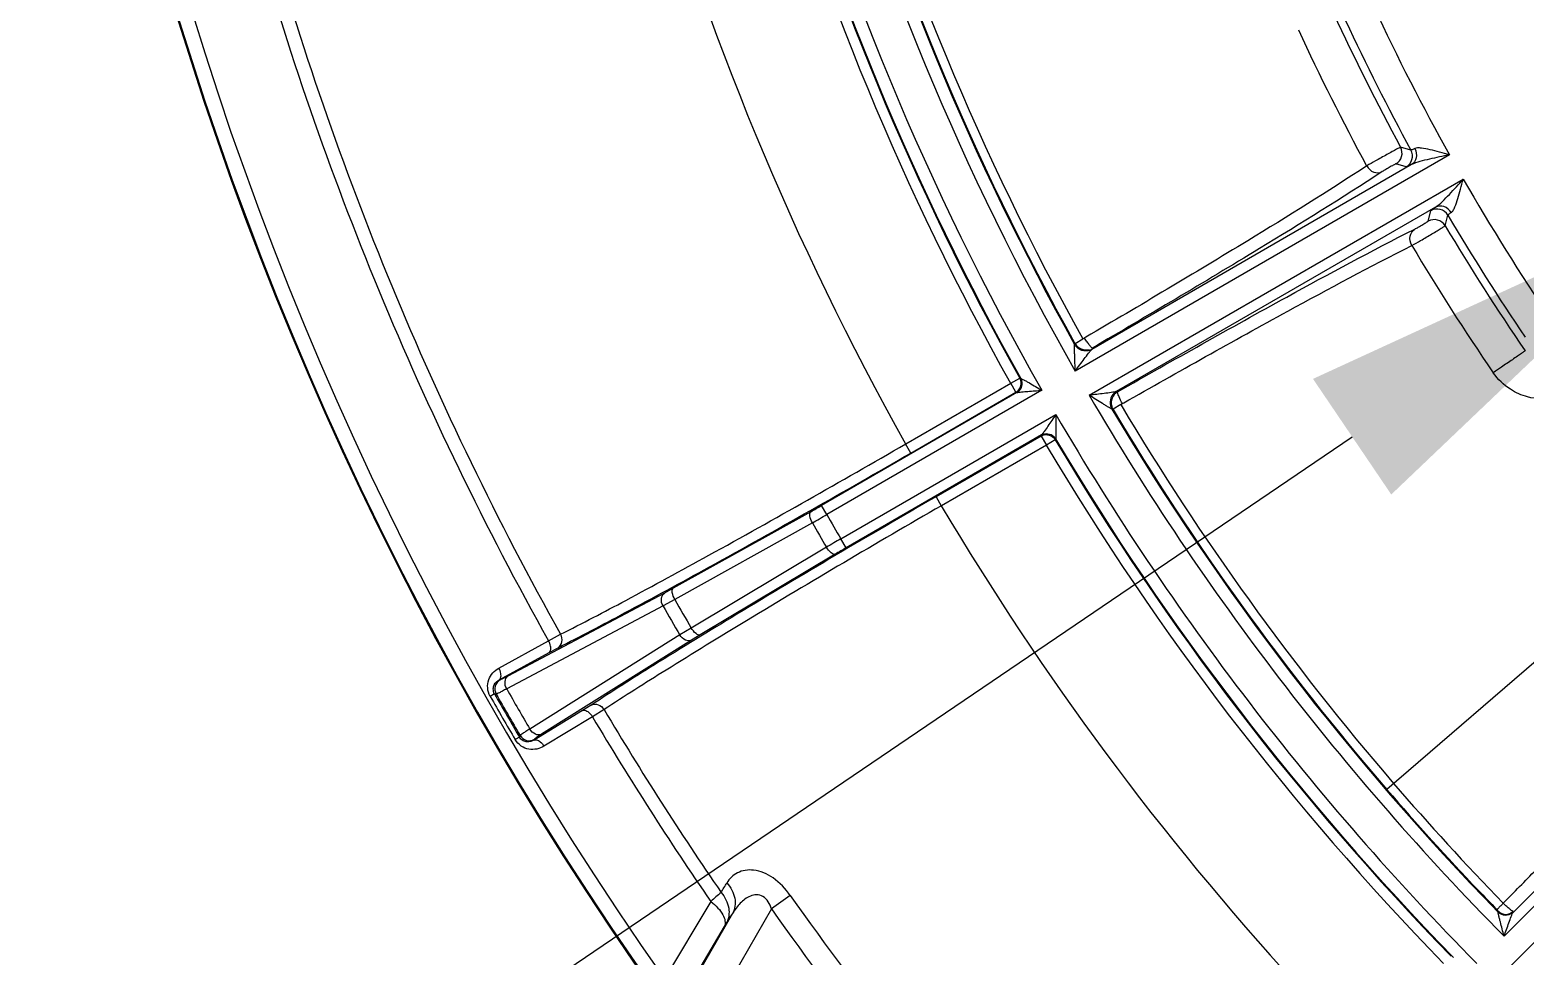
# Model space of a CAD drawing. Header units: millimetres. Extents: x -6 to 705, y -10 to 538.
# Drawn here: x 474.43 to 488.72, y 402.16 to 411 of the extents above; entities that cross this region are included whole.
import ezdxf

# ---------------------------------------------------------------- set-up
doc = ezdxf.new("R2010")
doc.units = ezdxf.units.MM
doc.layers.add('\\M+5D7DC\\M+5C4DA\\M+5BFF2\\M+5CFDF', color=7, linetype='Continuous', lineweight=50)

msp = doc.modelspace()

# ---------------------------------------------------------------- linework, layer by layer
at = {"color": 0, "linetype": 'Continuous', "lineweight": -3}
for p, q in [((487.996, 409.807), (484.42, 407.742)), ((487.628, 409.852), (487.528, 409.88)), ((487.633, 409.713), (484.579, 407.949)), ((487.582, 409.691), (487.483, 409.719)), ((484.554, 407.511), (488.127, 409.574)), ((487.862, 409.306), (484.812, 407.545)), ((487.792, 409.173), (487.818, 409.273)), ((487.955, 409.13), (487.981, 409.23)), ((484.415, 407.996), (484.418, 408.007)), ((484.418, 408.006), (484.494, 408.049)), ((484.521, 408.065), (484.494, 408.048)), ((483.803, 407.625), (483.89, 407.674)), ((483.89, 407.674), (483.899, 407.672)), ((483.863, 407.536), (481.996, 406.458)), ((484.101, 407.558), (482.046, 406.372)), ((482.8, 407.046), (483.803, 407.625)), ((482.849, 406.959), (483.853, 407.539)), ((483.853, 407.539), (483.803, 407.625)), ((484.782, 407.377), (484.77, 407.38)), ((484.783, 407.378), (484.781, 407.377)), ((484.856, 407.422), (484.783, 407.378)), ((484.856, 407.422), (484.883, 407.438)), ((482.18, 406.141), (484.235, 407.327)), ((484.096, 407.132), (482.23, 406.054)), ((484.094, 407.121), (483.09, 406.542)), ((484.094, 407.121), (484.144, 407.035)), ((484.229, 407.086), (484.144, 407.035)), ((484.232, 407.095), (484.229, 407.086)), ((482.849, 406.959), (482.799, 407.046)), ((484.144, 407.035), (483.141, 406.456)), ((483.09, 406.542), (483.14, 406.456)), ((481.892, 406.399), (480.578, 405.667)), ((482.046, 406.372), (481.996, 406.458)), ((481.908, 406.293), (480.594, 405.561)), ((482.23, 406.054), (482.18, 406.141)), ((487.397, 403.748), (490.107, 406.083)), ((482.042, 406.06), (480.751, 405.288)), ((482.127, 405.993), (480.835, 405.222)), ((480.578, 405.667), (480.494, 405.621)), ((480.494, 405.621), (478.999, 404.829)), ((480.594, 405.561), (480.481, 405.499)), ((480.481, 405.499), (478.987, 404.707)), ((488.519, 402.346), (491.556, 405.384)), ((488.604, 402.573), (491.485, 405.454)), ((479.387, 405.167), (479.502, 405.228)), ((480.751, 405.288), (480.641, 405.222)), ((486.849, 400.33), (491.883, 405.364)), ((478.912, 404.906), (479.387, 405.167)), ((480.641, 405.222), (479.208, 404.323)), ((480.753, 405.171), (479.32, 404.273)), ((479.391, 405.054), (479.477, 405.1)), ((480.835, 405.222), (480.753, 405.171)), ((478.916, 404.793), (479.391, 405.054)), ((478.87, 404.658), (478.83, 404.635)), ((478.887, 404.657), (478.87, 404.658)), ((478.924, 404.793), (478.916, 404.793)), ((479.794, 404.551), (479.711, 404.5)), ((479.711, 404.5), (479.248, 404.218)), ((479.807, 404.44), (479.343, 404.159)), ((479.917, 404.509), (479.807, 404.44)), ((479.108, 404.247), (479.067, 404.223)), ((479.115, 404.262), (479.108, 404.247)), ((479.251, 404.226), (479.248, 404.218)), ((480.937, 402.676), (480.495, 401.938)), ((481.696, 402.734), (481.516, 402.606)), ((481.145, 402.563), (479.841, 400.299)), ((481.516, 402.606), (480.101, 400.149)), ((488.463, 402.584), (488.45, 402.6)), ((488.462, 402.575), (488.463, 402.584)), ((481.066, 402.437), (480.625, 401.696)), ((481.085, 402.467), (481.066, 402.437))]:
    msp.add_line(p, q, dxfattribs=at)
for centre, radius, start, end in [((506.93, 420.584), 32.5, 170.2196, 215.3824), ((506.93, 420.584), 32.491, 170.2005, 215.4015), ((506.93, 420.584), 32.35, 170.369, 215.1984), ((506.93, 420.584), 25.916, 195.2952, 209.705), ((506.93, 420.584), 26.284, 195.2909, 209.7091), ((506.93, 420.584), 25.796, 195.7899, 209.2101), ((506.93, 420.584), 25.788, 195.8086, 209.1914), ((506.93, 420.584), 25.701, 195.8064, 209.1935), ((506.93, 420.584), 26.511, 195.7367, 209.2633), ((506.93, 420.584), 26.411, 195.7367, 209.2633), ((506.93, 420.584), 26.404, 195.722, 209.2779), ((506.93, 420.584), 27.669, 195.7059, 209.2941), ((506.93, 420.584), 31.565, 195.7614, 209.2386), ((506.93, 420.584), 31.434, 195.7575, 209.2425), ((506.735, 420.301), 21.851, 204.7427, 208.4838), ((506.716, 420.281), 21.751, 204.9976, 208.6501), ((506.716, 420.281), 21.451, 204.9976, 209.229), ((506.744, 420.314), 22.236, 204.7653, 208.5092), ((487.423, 409.823), 0.12, 300.0644, 28.3974), ((487.522, 409.795), 0.12, 300.0644, 28.5856), ((506.716, 420.281), 21.451, 209.9418, 214.1706), ((487.878, 409.169), 0.12, 30.6022, 119.9344), ((506.716, 420.281), 21.751, 210.5366, 214.1706), ((487.852, 409.068), 0.12, 30.7923, 119.9348), ((506.734, 420.301), 21.85, 210.7486, 214.4666), ((506.743, 420.314), 22.235, 210.7642, 214.482), ((506.93, 420.584), 25.916, 210.2952, 224.729), ((506.93, 420.584), 25.796, 210.7899, 224.2798), ((506.93, 420.584), 25.788, 210.8086, 220.7599), ((506.93, 420.584), 25.701, 210.8064, 220.7599), ((506.93, 420.584), 26.284, 210.2909, 224.7328), ((506.93, 420.584), 26.411, 210.7367, 224.2487), ((506.93, 420.584), 26.404, 210.722, 224.3018), ((506.93, 420.584), 26.511, 210.7367, 224.2487), ((477.933, 413.494), 8.125, 299.1607, 300.0056), ((474.844, 418.878), 14.432, 299.3034, 299.9376), ((506.93, 420.584), 28.657, 209.7332, 210.2668), ((506.93, 420.584), 27.669, 210.7059, 222.4692), ((506.93, 420.584), 28.816, 209.7326, 210.2674), ((489.41, 393.65), 14.432, 120.0624, 120.6966), ((486.292, 399.017), 8.125, 119.9944, 120.8393), ((506.93, 420.584), 30.321, 209.7026, 210.2974), ((506.93, 420.584), 30.449, 209.6991, 210.3009), ((506.93, 420.584), 32.264, 209.5783, 210.4217), ((478.974, 404.706), 0.1, 120.1294, 209.509), ((506.93, 420.584), 32.251, 209.5945, 210.4055), ((506.93, 420.584), 32.139, 209.6054, 210.3946), ((506.93, 420.584), 32.311, 209.5783, 210.4217), ((506.93, 420.584), 31.565, 210.7614, 214.5649), ((506.93, 420.584), 31.434, 210.7575, 214.5385), ((479.201, 404.312), 0.1, 210.491, 299.8706), ((507.423, 421.009), 26.352, 220.7598, 224.1325), ((506.786, 420.459), 25.597, 220.7597, 223.6681), ((375.72, 513.939), 158.444, 315.38631, 315.5482), ((457.053, 417.161), 27.973, 329.0206, 329.239), ((490.89, 391.287), 15.126, 130.6517, 131.1483), ((506.93, 420.584), 30.909, 215.2753, 221.8675), ((506.759, 420.435), 25.56, 223.6688, 224.2481), ((453.689, 419.721), 32.377, 327.7966, 327.9963), ((506.93, 420.584), 31.13, 215.2753, 221.8675), ((488.535, 402.654), 0.1, 224.306, 314.9453)]:
    msp.add_arc(centre, radius, start, end, dxfattribs=at)
for points, knots in [([(487.528, 409.88), (487.525, 409.879), (487.512, 409.871), (487.485, 409.858), (487.446, 409.835), (487.379, 409.798), (487.297, 409.753), (487.233, 409.717), (487.205, 409.701)], [0, 0, 0, 0, 0.032985, 0.116944, 0.243588, 0.400272, 0.739171, 1, 1, 1, 1]), ([(487.665, 409.866), (487.656, 409.862), (487.645, 409.857), (487.633, 409.853), (487.629, 409.852), (487.628, 409.852)], [0, 0, 0, 0, 0.705446, 0.904037, 1, 1, 1, 1]), ([(487.665, 409.866), (487.678, 409.84), (487.69, 409.78), (487.656, 409.726), (487.633, 409.713)], [0, 0, 0, 0, 0.523869, 1, 1, 1, 1]), ([(487.996, 409.807), (487.932, 409.793), (487.837, 409.774), (487.716, 409.744), (487.658, 409.726), (487.633, 409.713)], [0, 0, 0, 0, 0.52102, 0.771989, 1, 1, 1, 1]), ([(487.996, 409.807), (487.965, 409.815), (487.903, 409.832), (487.815, 409.855), (487.744, 409.87), (487.695, 409.873), (487.673, 409.87), (487.665, 409.866)], [0, 0, 0, 0, 0.28495, 0.560901, 0.811731, 0.91721, 1, 1, 1, 1]), ([(487.205, 409.701), (486.831, 409.455), (485.94, 408.903), (485.04, 408.368), (484.521, 408.065)], [0, 0, 0, 0, 0.426921, 1, 1, 1, 1]), ([(487.205, 409.701), (487.22, 409.675), (487.265, 409.632), (487.33, 409.633), (487.354, 409.646)], [0, 0, 0, 0, 0.527687, 1, 1, 1, 1]), ([(487.483, 409.719), (487.481, 409.72), (487.476, 409.715), (487.465, 409.711), (487.449, 409.702), (487.423, 409.687), (487.39, 409.669), (487.365, 409.653), (487.354, 409.646)], [0, 0, 0, 0, 0.03332, 0.117269, 0.243862, 0.400496, 0.739215, 1, 1, 1, 1]), ([(487.633, 409.713), (487.626, 409.709), (487.615, 409.704), (487.599, 409.696), (487.589, 409.693), (487.584, 409.691), (487.582, 409.691)], [0, 0, 0, 0, 0.405143, 0.709377, 0.907728, 1, 1, 1, 1]), ([(487.354, 409.646), (486.968, 409.393), (486.047, 408.825), (485.117, 408.273), (484.582, 407.961)], [0, 0, 0, 0, 0.426873, 1, 1, 1, 1]), ([(487.862, 409.306), (487.887, 409.321), (487.931, 409.362), (488.019, 409.453), (488.084, 409.525), (488.127, 409.574)], [0, 0, 0, 0, 0.228148, 0.479192, 1, 1, 1, 1]), ([(488.012, 409.255), (488.02, 409.26), (488.033, 409.278), (488.055, 409.323), (488.078, 409.392), (488.103, 409.481), (488.119, 409.543), (488.127, 409.574)], [0, 0, 0, 0, 0.082917, 0.188728, 0.439836, 0.715532, 1, 1, 1, 1]), ([(487.818, 409.273), (487.819, 409.274), (487.823, 409.278), (487.831, 409.285), (487.845, 409.294), (487.856, 409.302), (487.862, 409.306)], [0, 0, 0, 0, 0.092464, 0.290834, 0.594771, 1, 1, 1, 1]), ([(488.012, 409.255), (487.996, 409.28), (487.95, 409.322), (487.886, 409.319), (487.862, 409.306)], [0, 0, 0, 0, 0.523988, 1, 1, 1, 1]), ([(487.981, 409.23), (487.981, 409.231), (487.985, 409.234), (487.994, 409.243), (488.004, 409.25), (488.012, 409.255)], [0, 0, 0, 0, 0.096393, 0.295088, 1, 1, 1, 1]), ([(484.824, 407.542), (485.361, 407.849), (486.302, 408.377), (487.253, 408.89), (487.664, 409.097)], [0, 0, 0, 0, 0.572677, 1, 1, 1, 1]), ([(487.637, 408.941), (487.622, 408.967), (487.608, 409.028), (487.641, 409.083), (487.664, 409.097)], [0, 0, 0, 0, 0.527938, 1, 1, 1, 1]), ([(487.637, 408.941), (487.665, 408.956), (487.711, 408.982), (487.774, 409.019), (487.827, 409.05), (487.875, 409.079), (487.91, 409.1), (487.932, 409.114), (487.944, 409.122), (487.95, 409.127), (487.954, 409.129), (487.955, 409.13)], [0, 0, 0, 0, 0.258719, 0.425861, 0.596564, 0.75364, 0.881221, 0.929722, 0.966206, 0.989873, 1, 1, 1, 1]), ([(487.664, 409.097), (487.676, 409.103), (487.702, 409.117), (487.734, 409.136), (487.76, 409.152), (487.776, 409.161), (487.785, 409.168), (487.791, 409.171), (487.792, 409.173)], [0, 0, 0, 0, 0.258775, 0.596565, 0.753589, 0.881104, 0.966098, 1, 1, 1, 1]), ([(484.883, 407.438), (485.404, 407.734), (486.316, 408.245), (487.238, 408.74), (487.637, 408.941)], [0, 0, 0, 0, 0.572675, 1, 1, 1, 1]), ([(484.42, 407.742), (484.419, 407.767), (484.417, 407.816), (484.415, 407.877), (484.414, 407.925), (484.413, 407.955), (484.413, 407.98), (484.413, 407.989), (484.414, 407.995), (484.415, 407.995)], [0, 0, 0, 0, 0.295631, 0.584768, 0.723016, 0.851396, 0.957046, 0.98955, 1, 1, 1, 1]), ([(484.418, 408.006), (484.43, 407.983), (484.472, 407.946), (484.528, 407.942), (484.553, 407.949)], [0, 0, 0, 0, 0.499914, 1, 1, 1, 1]), ([(484.42, 407.742), (484.434, 407.762), (484.463, 407.8), (484.505, 407.857), (484.539, 407.902), (484.563, 407.932), (484.573, 407.945), (484.578, 407.949)], [0, 0, 0, 0, 0.278837, 0.553176, 0.812838, 0.925598, 1, 1, 1, 1]), ([(484.579, 407.949), (484.557, 407.936), (484.501, 407.926), (484.452, 407.952), (484.434, 407.97)], [0, 0, 0, 0, 0.499138, 1, 1, 1, 1]), ([(484.582, 407.961), (484.581, 407.961), (484.578, 407.964), (484.573, 407.969), (484.566, 407.978), (484.552, 407.995), (484.533, 408.021), (484.516, 408.044), (484.508, 408.057)], [0, 0, 0, 0, 0.02884, 0.09084, 0.185511, 0.309976, 0.629243, 1, 1, 1, 1]), ([(488.719, 407.936), (488.716, 407.933), (488.703, 407.925), (488.68, 407.907), (488.642, 407.881), (488.579, 407.838), (488.502, 407.785), (488.441, 407.744), (488.415, 407.726)], [0, 0, 0, 0, 0.033376, 0.117431, 0.244492, 0.401041, 0.739522, 1, 1, 1, 1]), ([(483.9, 407.671), (483.899, 407.673), (483.917, 407.664), (483.927, 407.659), (483.955, 407.643), (483.992, 407.622), (484.041, 407.593), (484.081, 407.57), (484.101, 407.558)], [0, 0, 0, 0, 0.035281, 0.134567, 0.261639, 0.401157, 0.696445, 1, 1, 1, 1]), ([(488.992, 407.487), (488.911, 407.47), (488.761, 407.476), (488.559, 407.566), (488.458, 407.663), (488.415, 407.726)], [0, 0, 0, 0, 0.379016, 0.653285, 1, 1, 1, 1]), ([(483.853, 407.539), (483.871, 407.549), (483.902, 407.583), (483.905, 407.629), (483.899, 407.65)], [0, 0, 0, 0, 0.499699, 1, 1, 1, 1]), ([(483.864, 407.536), (483.882, 407.547), (483.912, 407.581), (483.915, 407.626), (483.909, 407.647)], [0, 0, 0, 0, 0.498504, 1, 1, 1, 1]), ([(483.864, 407.536), (483.869, 407.538), (483.883, 407.539), (483.918, 407.544), (483.969, 407.548), (484.034, 407.553), (484.079, 407.556), (484.101, 407.558)], [0, 0, 0, 0, 0.069352, 0.179191, 0.438728, 0.716546, 1, 1, 1, 1]), ([(484.77, 407.38), (484.77, 407.38), (484.764, 407.381), (484.757, 407.386), (484.734, 407.398), (484.708, 407.414), (484.668, 407.439), (484.616, 407.471), (484.575, 407.498), (484.553, 407.511)], [0, 0, 0, 0, 0.009947, 0.04232, 0.147595, 0.276099, 0.414472, 0.703974, 1, 1, 1, 1]), ([(484.812, 407.545), (484.806, 407.542), (484.789, 407.541), (484.751, 407.534), (484.695, 407.528), (484.625, 407.519), (484.578, 407.514), (484.554, 407.511)], [0, 0, 0, 0, 0.073585, 0.186557, 0.446325, 0.720899, 1, 1, 1, 1]), ([(484.812, 407.545), (484.79, 407.532), (484.753, 407.49), (484.75, 407.434), (484.757, 407.409)], [0, 0, 0, 0, 0.498697, 1, 1, 1, 1]), ([(484.824, 407.542), (484.801, 407.529), (484.764, 407.487), (484.761, 407.431), (484.768, 407.406)], [0, 0, 0, 0, 0.499915, 1, 1, 1, 1]), ([(484.87, 407.43), (484.858, 407.451), (484.844, 407.487), (484.828, 407.523), (484.825, 407.537)], [0, 0, 0, 0, 0.620466, 1, 1, 1, 1]), ([(484.235, 407.327), (484.222, 407.308), (484.197, 407.271), (484.16, 407.218), (484.131, 407.175), (484.11, 407.147), (484.101, 407.135), (484.097, 407.132)], [0, 0, 0, 0, 0.28349, 0.561342, 0.820874, 0.930666, 1, 1, 1, 1]), ([(484.235, 407.327), (484.235, 407.304), (484.235, 407.258), (484.235, 407.2), (484.235, 407.158), (484.235, 407.126), (484.234, 407.115), (484.233, 407.094), (484.231, 407.096)], [0, 0, 0, 0, 0.302991, 0.597773, 0.737098, 0.864073, 0.963786, 1, 1, 1, 1]), ([(484.094, 407.121), (484.112, 407.132), (484.157, 407.141), (484.198, 407.121), (484.213, 407.106)], [0, 0, 0, 0, 0.499697, 1, 1, 1, 1]), ([(484.096, 407.132), (484.115, 407.142), (484.16, 407.151), (484.201, 407.131), (484.216, 407.116)], [0, 0, 0, 0, 0.498777, 1, 1, 1, 1]), ([(479.477, 405.1), (479.691, 405.208), (480.175, 405.462), (481.303, 406.076), (482.211, 406.591), (482.849, 406.959)], [0, 0, 0, 0, 0.186376, 0.426026, 1, 1, 1, 1]), ([(479.502, 405.228), (479.711, 405.333), (480.185, 405.582), (481.287, 406.182), (482.176, 406.686), (482.8, 407.046)], [0, 0, 0, 0, 0.186377, 0.426026, 1, 1, 1, 1]), ([(483.09, 406.542), (482.452, 406.174), (481.552, 405.644), (480.456, 404.975), (479.994, 404.683), (479.794, 404.551)], [0, 0, 0, 0, 0.573969, 0.813622, 1, 1, 1, 1]), ([(483.141, 406.456), (482.517, 406.096), (481.636, 405.578), (480.565, 404.923), (480.113, 404.637), (479.917, 404.509)], [0, 0, 0, 0, 0.57397, 0.813619, 1, 1, 1, 1]), ([(481.908, 406.293), (481.896, 406.313), (481.882, 406.345), (481.881, 406.391), (481.892, 406.399)], [0, 0, 0, 0, 0.631724, 1, 1, 1, 1]), ([(482.127, 405.993), (482.114, 405.988), (482.074, 406.012), (482.054, 406.04), (482.042, 406.06)], [0, 0, 0, 0, 0.368276, 1, 1, 1, 1]), ([(480.594, 405.561), (480.582, 405.581), (480.568, 405.612), (480.567, 405.659), (480.578, 405.667)], [0, 0, 0, 0, 0.631725, 1, 1, 1, 1]), ([(480.481, 405.499), (480.469, 405.52), (480.456, 405.564), (480.477, 405.61), (480.494, 405.621)], [0, 0, 0, 0, 0.554876, 1, 1, 1, 1]), ([(479.477, 405.1), (479.496, 405.112), (479.524, 405.157), (479.514, 405.207), (479.502, 405.228)], [0, 0, 0, 0, 0.473391, 1, 1, 1, 1]), ([(480.835, 405.222), (480.823, 405.216), (480.783, 405.24), (480.763, 405.268), (480.751, 405.288)], [0, 0, 0, 0, 0.368276, 1, 1, 1, 1]), ([(479.391, 405.054), (479.397, 405.058), (479.41, 405.078), (479.408, 405.12), (479.396, 405.151), (479.387, 405.167)], [0, 0, 0, 0, 0.179074, 0.541141, 1, 1, 1, 1]), ([(480.753, 405.171), (480.736, 405.162), (480.685, 405.167), (480.654, 405.201), (480.641, 405.222)], [0, 0, 0, 0, 0.445124, 1, 1, 1, 1]), ([(478.83, 404.635), (478.816, 404.66), (478.799, 404.714), (478.814, 404.819), (478.869, 404.882), (478.912, 404.906)], [0, 0, 0, 0, 0.272105, 0.529704, 1, 1, 1, 1]), ([(478.916, 404.793), (478.922, 404.797), (478.934, 404.817), (478.932, 404.859), (478.921, 404.89), (478.912, 404.906)], [0, 0, 0, 0, 0.179076, 0.54114, 1, 1, 1, 1]), ([(478.999, 404.829), (478.99, 404.824), (478.972, 404.815), (478.949, 404.803), (478.934, 404.797), (478.926, 404.793), (478.924, 404.793)], [0, 0, 0, 0, 0.399969, 0.705579, 0.907387, 1, 1, 1, 1]), ([(478.987, 404.707), (478.975, 404.728), (478.962, 404.772), (478.983, 404.819), (478.999, 404.829)], [0, 0, 0, 0, 0.554857, 1, 1, 1, 1]), ([(478.87, 404.658), (478.862, 404.673), (478.855, 404.703), (478.868, 404.756), (478.896, 404.783), (478.916, 404.793)], [0, 0, 0, 0, 0.315097, 0.571766, 1, 1, 1, 1]), ([(478.987, 404.707), (478.974, 404.7), (478.95, 404.687), (478.92, 404.671), (478.9, 404.663), (478.89, 404.657), (478.887, 404.657)], [0, 0, 0, 0, 0.400564, 0.706522, 0.908295, 1, 1, 1, 1]), ([(479.794, 404.551), (479.813, 404.562), (479.867, 404.564), (479.905, 404.53), (479.917, 404.509)], [0, 0, 0, 0, 0.473408, 1, 1, 1, 1]), ([(479.711, 404.5), (479.718, 404.503), (479.741, 404.504), (479.776, 404.482), (479.797, 404.456), (479.807, 404.44)], [0, 0, 0, 0, 0.179074, 0.541141, 1, 1, 1, 1]), ([(479.248, 404.218), (479.229, 404.206), (479.191, 404.196), (479.139, 404.21), (479.116, 404.233), (479.108, 404.247)], [0, 0, 0, 0, 0.426604, 0.682288, 1, 1, 1, 1]), ([(479.208, 404.323), (479.195, 404.316), (479.173, 404.302), (479.144, 404.284), (479.127, 404.271), (479.117, 404.265), (479.115, 404.262)], [0, 0, 0, 0, 0.400786, 0.706724, 0.908374, 1, 1, 1, 1]), ([(479.32, 404.273), (479.303, 404.264), (479.252, 404.269), (479.221, 404.303), (479.208, 404.323)], [0, 0, 0, 0, 0.445143, 1, 1, 1, 1]), ([(479.32, 404.273), (479.311, 404.267), (479.294, 404.257), (479.273, 404.243), (479.26, 404.233), (479.252, 404.228), (479.251, 404.226)], [0, 0, 0, 0, 0.400183, 0.705778, 0.907465, 1, 1, 1, 1]), ([(479.343, 404.159), (479.302, 404.134), (479.219, 404.117), (479.121, 404.157), (479.082, 404.199), (479.067, 404.223)], [0, 0, 0, 0, 0.469135, 0.726619, 1, 1, 1, 1]), ([(479.248, 404.218), (479.254, 404.222), (479.277, 404.223), (479.313, 404.2), (479.334, 404.175), (479.343, 404.159)], [0, 0, 0, 0, 0.179076, 0.54114, 1, 1, 1, 1]), ([(481.696, 402.734), (481.651, 402.798), (481.551, 402.906), (481.364, 402.991), (481.19, 402.967), (481.115, 402.894), (481.091, 402.854)], [0, 0, 0, 0, 0.321126, 0.595236, 0.809608, 1, 1, 1, 1]), ([(481.091, 402.854), (481.128, 402.813), (481.182, 402.718), (481.168, 402.605), (481.145, 402.563)], [0, 0, 0, 0, 0.529251, 1, 1, 1, 1]), ([(480.937, 402.676), (480.962, 402.658), (481.005, 402.618), (481.063, 402.545), (481.083, 402.47), (481.066, 402.437)], [0, 0, 0, 0, 0.324108, 0.606323, 1, 1, 1, 1]), ([(481.036, 402.762), (481.072, 402.721), (481.124, 402.623), (481.109, 402.511), (481.085, 402.467)], [0, 0, 0, 0, 0.524794, 1, 1, 1, 1]), ([(481.516, 402.606), (481.502, 402.652), (481.466, 402.723), (481.375, 402.746), (481.314, 402.731), (481.262, 402.7), (481.202, 402.647), (481.166, 402.597), (481.145, 402.563)], [0, 0, 0, 0, 0.281822, 0.40702, 0.525115, 0.642249, 0.760222, 1, 1, 1, 1]), ([(488.51, 402.66), (488.502, 402.652), (488.488, 402.638), (488.469, 402.62), (488.458, 402.607), (488.451, 402.602), (488.45, 402.6)], [0, 0, 0, 0, 0.383817, 0.702258, 0.915801, 1, 1, 1, 1]), ([(488.606, 402.583), (488.602, 402.581), (488.589, 402.591), (488.57, 402.604), (488.541, 402.63), (488.521, 402.649), (488.51, 402.66)], [0, 0, 0, 0, 0.092501, 0.310709, 0.629545, 1, 1, 1, 1]), ([(488.519, 402.346), (488.512, 402.369), (488.5, 402.414), (488.485, 402.47), (488.475, 402.511), (488.467, 402.543), (488.465, 402.555), (488.46, 402.575), (488.463, 402.574)], [0, 0, 0, 0, 0.301623, 0.595334, 0.734484, 0.861858, 0.962848, 1, 1, 1, 1]), ([(488.604, 402.573), (488.589, 402.558), (488.547, 402.537), (488.501, 402.547), (488.483, 402.558)], [0, 0, 0, 0, 0.498946, 1, 1, 1, 1]), ([(488.519, 402.346), (488.526, 402.367), (488.541, 402.41), (488.564, 402.472), (488.582, 402.522), (488.595, 402.554), (488.6, 402.568), (488.604, 402.572)], [0, 0, 0, 0, 0.283374, 0.561216, 0.821116, 0.931277, 1, 1, 1, 1])]:
    msp.add_open_spline(points, degree=3, knots=knots, dxfattribs=at)
for points in [[(484.434, 407.97), (484.426, 407.978), (484.42, 407.986), (484.415, 407.996)], [(483.899, 407.65), (483.897, 407.658), (483.894, 407.666), (483.89, 407.674)], [(483.909, 407.647), (483.907, 407.655), (483.904, 407.663), (483.9, 407.671)], [(484.757, 407.409), (484.76, 407.399), (484.764, 407.389), (484.77, 407.38)], [(484.768, 407.406), (484.771, 407.396), (484.775, 407.386), (484.781, 407.377)], [(484.213, 407.106), (484.219, 407.1), (484.225, 407.093), (484.229, 407.086)], [(484.216, 407.116), (484.222, 407.11), (484.227, 407.103), (484.232, 407.095)], [(488.483, 402.558), (488.475, 402.563), (488.468, 402.568), (488.462, 402.575)]]:
    msp.add_open_spline(points, degree=3, dxfattribs=at)
at = {"layer": '\\M+5D7DC\\M+5C4DA\\M+5BFF2\\M+5CFDF', "lineweight": 25}
msp.add_line((475.562, 399.314), (487.066, 407.115), dxfattribs=at)
at = {"layer": '\\M+5D7DC\\M+5C4DA\\M+5BFF2\\M+5CFDF', "color": 0, "lineweight": -3}
msp.add_circle((506.93, 420.584), 20, dxfattribs=at)
at = {"layer": '\\M+5D7DC\\M+5C4DA\\M+5BFF2\\M+5CFDF'}
msp.add_solid([(486.692, 407.667), (487.44, 406.563), (490.377, 409.36)], dxfattribs=at)

doc.saveas('drawing.dxf')
